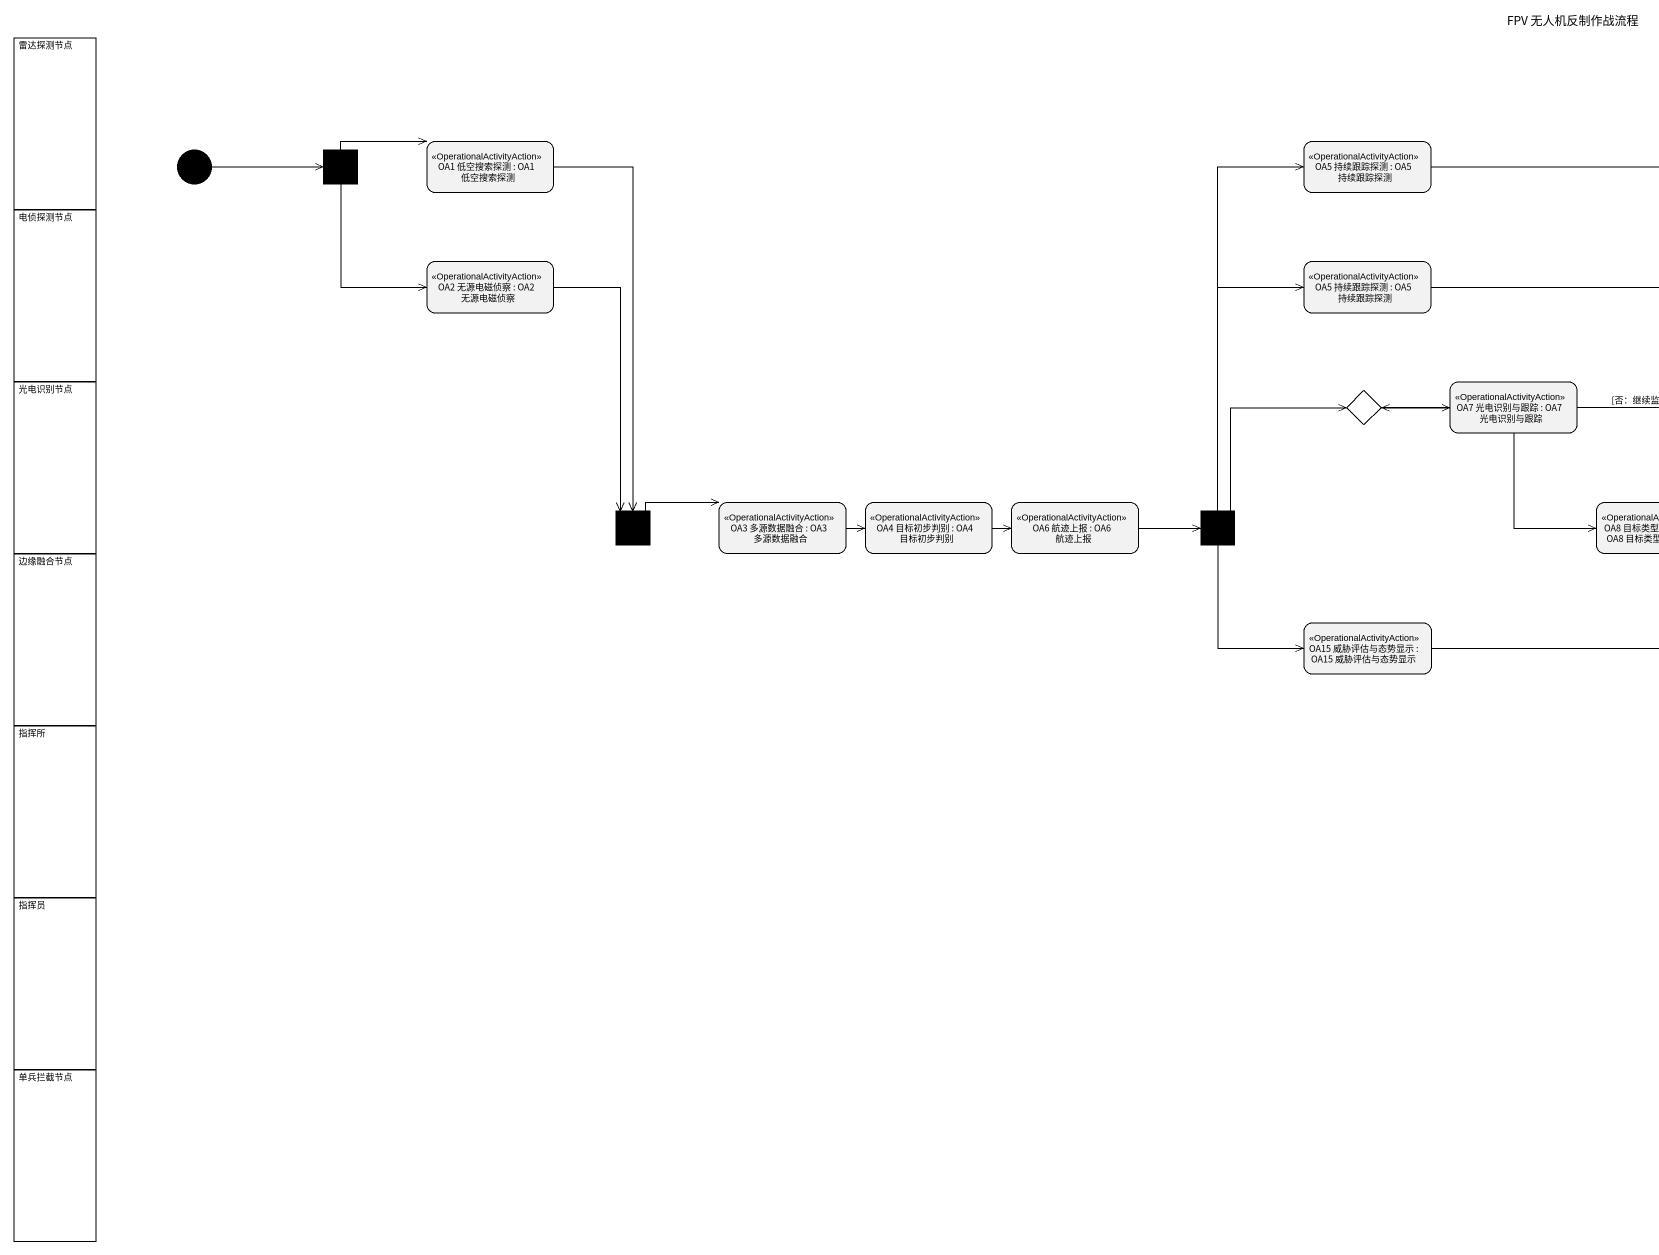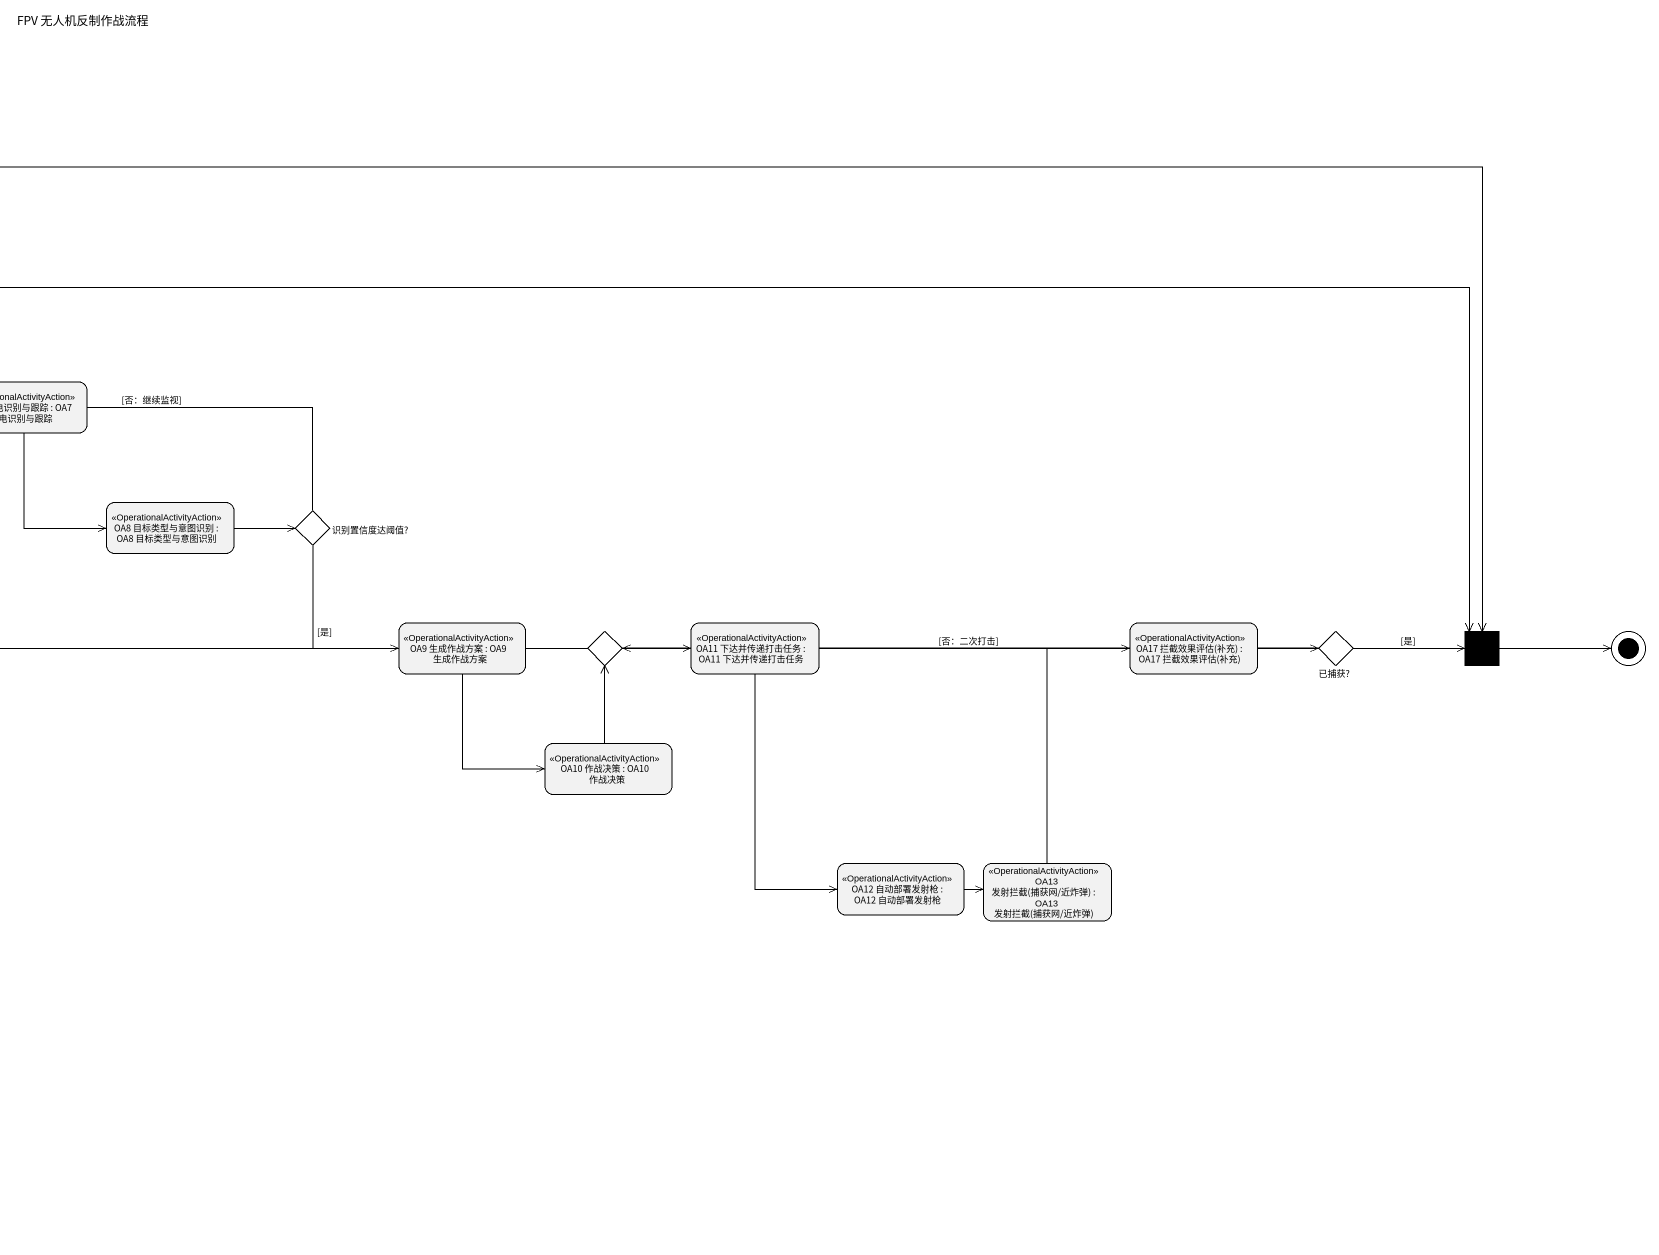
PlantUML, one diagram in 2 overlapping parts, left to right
@startuml
title FPV 无人机反制作战流程
hide empty description
state 雷达探测节点 <<partition>>
state fork1 <<fork>>
state "OA1 低空搜索探测 : OA1 低空搜索探测" as OA1_低空搜索探测 <<OperationalActivityAction>>
state "OA5 持续跟踪探测 : OA5 持续跟踪探测" as OA5_持续跟踪探测 <<OperationalActivityAction>>
state 电侦探测节点 <<partition>>
state "OA2 无源电磁侦察 : OA2 无源电磁侦察" as OA2_无源电磁侦察 <<OperationalActivityAction>>
state "OA5 持续跟踪探测 : OA5 持续跟踪探测" as OA5_持续跟踪探测_2 <<OperationalActivityAction>>
state 光电识别节点 <<partition>>
state choice1 <<choice>>
state "OA7 光电识别与跟踪 : OA7 光电识别与跟踪" as OA7_光电识别与跟踪 <<OperationalActivityAction>>
state fork2 <<join>>
state "OA3 多源数据融合 : OA3 多源数据融合" as OA3_多源数据融合 <<OperationalActivityAction>>
state "OA4 目标初步判别 : OA4 目标初步判别" as OA4_目标初步判别 <<OperationalActivityAction>>
state "OA6 航迹上报 : OA6 航迹上报" as OA6_航迹上报 <<OperationalActivityAction>>
state fork3 <<fork>>
state "OA8 目标类型与意图识别 : OA8 目标类型与意图识别" as OA8_目标类型与意图识别 <<OperationalActivityAction>>
state "识别置信度达阈值?" as 识别置信度达阈值 <<choice>>
state 边缘融合节点 <<partition>>
state "OA15 威胁评估与态势显示 : OA15 威胁评估与态势显示" as OA15_威胁评估与态势显示 <<OperationalActivityAction>>
state "OA9 生成作战方案 : OA9 生成作战方案" as OA9_生成作战方案 <<OperationalActivityAction>>
state choice2 <<choice>>
state "OA11 下达并传递打击任务 : OA11 下达并传递打击任务" as OA11_下达并传递打击任务 <<OperationalActivityAction>>
state "OA17 拦截效果评估(补充) : OA17 拦截效果评估(补充)" as OA17_拦截效果评估_补充 <<OperationalActivityAction>>
state "已捕获?" as 已捕获 <<choice>>
state fork4 <<join>>
state 指挥所 <<partition>>
state "OA10 作战决策 : OA10 作战决策" as OA10_作战决策 <<OperationalActivityAction>>
state "OA12 自动部署发射枪 : OA12 自动部署发射枪" as OA12_自动部署发射枪 <<OperationalActivityAction>>
state "OA13 发射拦截(捕获网/近炸弹) : OA13 发射拦截(捕获网/近炸弹)" as OA13_发射拦截_捕获网_近炸弹 <<OperationalActivityAction>>
state 指挥员 <<partition>>
state 单兵拦截节点 <<partition>>
[*] -right-> fork1
fork1 -right-> OA1_低空搜索探测
fork1 --> OA2_无源电磁侦察
OA1_低空搜索探测 --> fork2
OA5_持续跟踪探测 -right-> fork4
OA2_无源电磁侦察 --> fork2
OA5_持续跟踪探测_2 -right-> fork4
choice1 -right-> OA7_光电识别与跟踪
OA7_光电识别与跟踪 --> OA8_目标类型与意图识别
fork2 -right-> OA3_多源数据融合
OA3_多源数据融合 -right-> OA4_目标初步判别
OA4_目标初步判别 -right-> OA6_航迹上报
OA6_航迹上报 -right-> fork3
fork3 -up-> OA5_持续跟踪探测
fork3 -up-> OA5_持续跟踪探测_2
fork3 -up-> choice1
fork3 --> OA15_威胁评估与态势显示
OA8_目标类型与意图识别 -right-> 识别置信度达阈值
识别置信度达阈值 -left-> choice1 : [否：继续监视]
识别置信度达阈值 --> OA9_生成作战方案 : [是]
OA15_威胁评估与态势显示 -right-> fork4
OA9_生成作战方案 --> OA10_作战决策
choice2 -right-> OA11_下达并传递打击任务
OA11_下达并传递打击任务 --> OA12_自动部署发射枪
OA17_拦截效果评估_补充 -right-> 已捕获
已捕获 -left-> choice2 : [否：二次打击]
已捕获 -right-> fork4 : [是]
OA10_作战决策 -up-> choice2
OA12_自动部署发射枪 -right-> OA13_发射拦截_捕获网_近炸弹
OA13_发射拦截_捕获网_近炸弹 -up-> OA17_拦截效果评估_补充
fork4 -right-> [*]
@enduml
